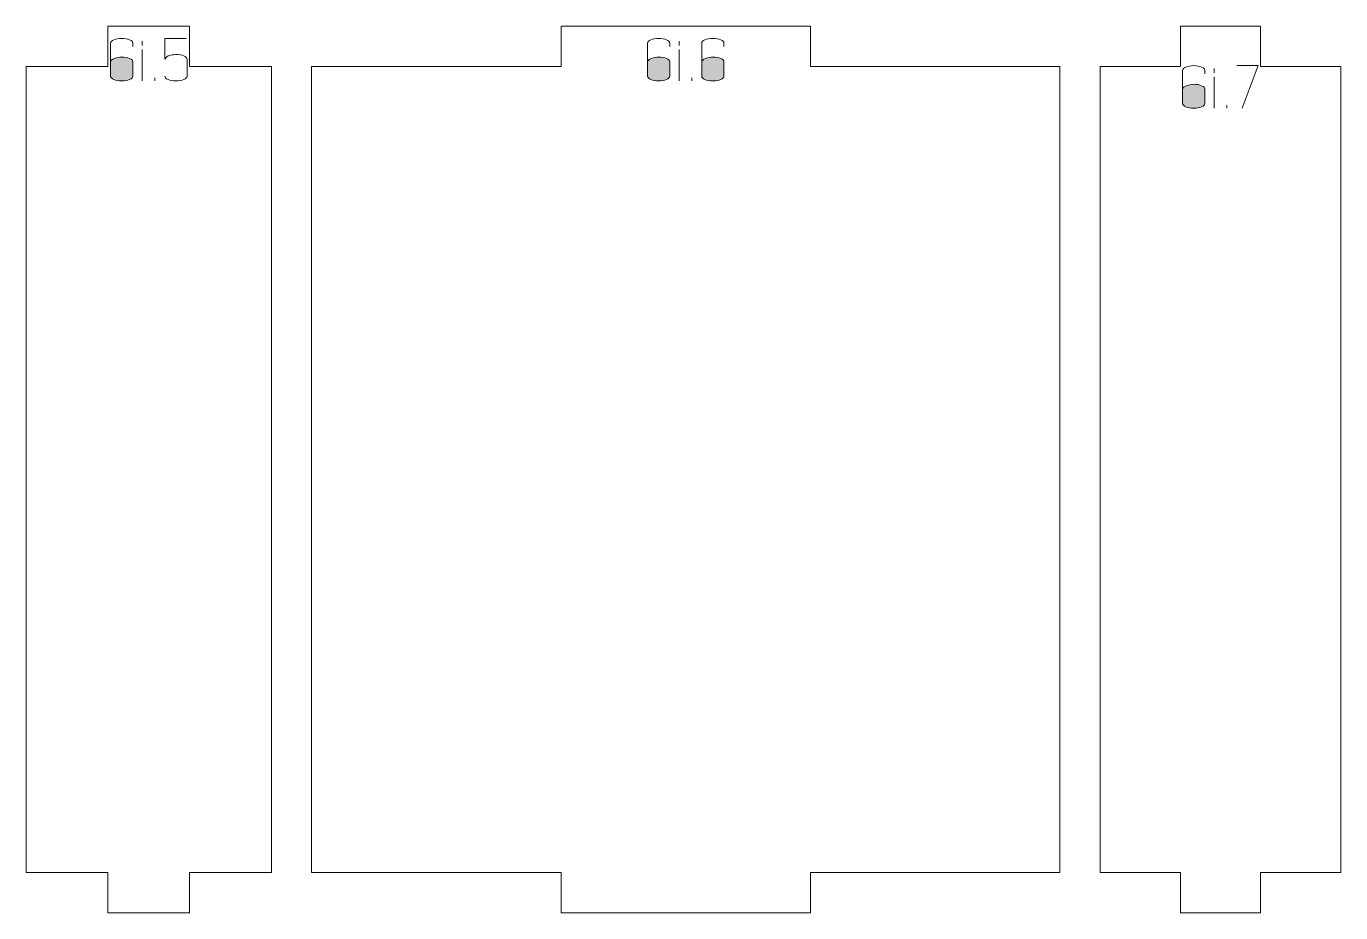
# Model space of a CAD drawing. Header units: centimetres. Extents: x -158 to 228, y -202 to 254.
# Drawn here: x 85.63 to 95.41, y 24.99 to 31.59 of the extents above; entities that cross this region are included whole.
import ezdxf

# ---------------------------------------------------------------- set-up
doc = ezdxf.new("R2010")
doc.units = ezdxf.units.CM
doc.header["$MEASUREMENT"] = 0
doc.layers.add('Capa 1', color=7, linetype='Continuous')

msp = doc.modelspace()

# ---------------------------------------------------------------- hatches: boundary and pattern name
at = {"layer": 'Capa 1', "true_color": 0x3e4095}
h = msp.add_hatch(color=175, dxfattribs=at)
edge = h.paths.add_edge_path()
edge.add_spline(control_points=[(86.33724, 31.18178), (86.3137, 31.18178), (86.29405, 31.18522), (86.27831, 31.1921), (86.26256, 31.19898), (86.25469, 31.20731), (86.25469, 31.21709), (86.25469, 31.21709), (86.25469, 31.32395), (86.25469, 31.32395), (86.25469, 31.32395), (86.25469, 31.46291), (86.25469, 31.46291), (86.25469, 31.47269), (86.26256, 31.48102), (86.27831, 31.4879), (86.29405, 31.49478), (86.3137, 31.49822), (86.33724, 31.49822), (86.36078, 31.49822), (86.38043, 31.49478), (86.39617, 31.4879), (86.41192, 31.48102), (86.41979, 31.47269), (86.41979, 31.46291), (86.41979, 31.46291), (86.41979, 31.43723), (86.41979, 31.43723), (86.41979, 31.43723), (86.41979, 31.46291), (86.41979, 31.46291), (86.41979, 31.47269), (86.41192, 31.48102), (86.39617, 31.4879), (86.38043, 31.49478), (86.36078, 31.49822), (86.33724, 31.49822), (86.3137, 31.49822), (86.29405, 31.49478), (86.27831, 31.4879), (86.26256, 31.48102), (86.25469, 31.47269), (86.25469, 31.46291), (86.25469, 31.46291), (86.25469, 31.32395), (86.25469, 31.32395), (86.25469, 31.33312), (86.26424, 31.3413), (86.28335, 31.34848), (86.30246, 31.35567), (86.32042, 31.35926), (86.33724, 31.35926), (86.36078, 31.35926), (86.38043, 31.35582), (86.39617, 31.34894), (86.41192, 31.34206), (86.41979, 31.33373), (86.41979, 31.32395), (86.41979, 31.32395), (86.41979, 31.21709), (86.41979, 31.21709), (86.41979, 31.20731), (86.41192, 31.19898), (86.39617, 31.1921), (86.38043, 31.18522), (86.36078, 31.18178), (86.33724, 31.18178)], knot_values=[0, 0, 0, 0, 0.0454545, 0.0454545, 0.0454545, 0.0909091, 0.0909091, 0.0909091, 0.1363636, 0.1363636, 0.1363636, 0.1818182, 0.1818182, 0.1818182, 0.2272727, 0.2272727, 0.2272727, 0.2727273, 0.2727273, 0.2727273, 0.3181818, 0.3181818, 0.3181818, 0.3636364, 0.3636364, 0.3636364, 0.4090909, 0.4090909, 0.4090909, 0.4545455, 0.4545455, 0.4545455, 0.5, 0.5, 0.5, 0.5454545, 0.5454545, 0.5454545, 0.5909091, 0.5909091, 0.5909091, 0.6363636, 0.6363636, 0.6363636, 0.6818182, 0.6818182, 0.6818182, 0.7272727, 0.7272727, 0.7272727, 0.7727273, 0.7727273, 0.7727273, 0.8181818, 0.8181818, 0.8181818, 0.8636364, 0.8636364, 0.8636364, 0.9090909, 0.9090909, 0.9090909, 0.9545455, 0.9545455, 0.9545455, 1, 1, 1, 1], degree=3, periodic=1)
h = msp.add_hatch(color=175, dxfattribs=at)
edge = h.paths.add_edge_path()
edge.add_spline(control_points=[(86.48995, 31.44456), (86.48995, 31.44456), (86.49041, 31.47712), (86.49041, 31.47712), (86.49041, 31.47712), (86.48995, 31.44456), (86.48995, 31.44456)], knot_values=[0, 0, 0, 0, 0.5, 0.5, 0.5, 1, 1, 1, 1], degree=3, periodic=1)
h = msp.add_hatch(color=175, dxfattribs=at)
edge = h.paths.add_edge_path()
edge.add_spline(control_points=[(86.48995, 31.18178), (86.48995, 31.18178), (86.48995, 31.41567), (86.48995, 31.41567), (86.48995, 31.41567), (86.48995, 31.18178), (86.48995, 31.18178)], knot_values=[0, 0, 0, 0, 0.5, 0.5, 0.5, 1, 1, 1, 1], degree=3, periodic=1)
h = msp.add_hatch(color=175, dxfattribs=at)
edge = h.paths.add_edge_path()
edge.add_spline(control_points=[(86.74082, 31.18178), (86.71728, 31.18178), (86.69763, 31.18522), (86.68189, 31.1921), (86.66614, 31.19898), (86.65827, 31.20731), (86.65827, 31.21709), (86.65827, 31.20731), (86.66614, 31.19898), (86.68189, 31.1921), (86.69763, 31.18522), (86.71728, 31.18178), (86.74082, 31.18178), (86.76436, 31.18178), (86.78401, 31.18522), (86.79975, 31.1921), (86.8155, 31.19898), (86.82337, 31.20731), (86.82337, 31.21709), (86.82337, 31.21709), (86.82337, 31.34275), (86.82337, 31.34275), (86.82337, 31.35254), (86.8155, 31.36087), (86.79975, 31.36775), (86.78401, 31.37463), (86.76436, 31.37807), (86.74082, 31.37807), (86.71942, 31.37623), (86.70291, 31.37378), (86.69129, 31.37073), (86.67967, 31.36767), (86.66867, 31.35834), (86.65827, 31.34275), (86.65827, 31.34275), (86.65827, 31.49822), (86.65827, 31.49822), (86.65827, 31.49822), (86.81787, 31.49822), (86.81787, 31.49822), (86.81787, 31.49822), (86.65827, 31.49822), (86.65827, 31.49822), (86.65827, 31.49822), (86.65827, 31.34275), (86.65827, 31.34275), (86.66867, 31.35834), (86.67967, 31.36767), (86.69129, 31.37073), (86.70291, 31.37378), (86.71942, 31.37623), (86.74082, 31.37807), (86.76436, 31.37807), (86.78401, 31.37463), (86.79975, 31.36775), (86.8155, 31.36087), (86.82337, 31.35254), (86.82337, 31.34275), (86.82337, 31.34275), (86.82337, 31.21709), (86.82337, 31.21709), (86.82337, 31.20731), (86.8155, 31.19898), (86.79975, 31.1921), (86.78401, 31.18522), (86.76436, 31.18178), (86.74082, 31.18178)], knot_values=[0, 0, 0, 0, 0.0454545, 0.0454545, 0.0454545, 0.0909091, 0.0909091, 0.0909091, 0.1363636, 0.1363636, 0.1363636, 0.1818182, 0.1818182, 0.1818182, 0.2272727, 0.2272727, 0.2272727, 0.2727273, 0.2727273, 0.2727273, 0.3181818, 0.3181818, 0.3181818, 0.3636364, 0.3636364, 0.3636364, 0.4090909, 0.4090909, 0.4090909, 0.4545455, 0.4545455, 0.4545455, 0.5, 0.5, 0.5, 0.5454545, 0.5454545, 0.5454545, 0.5909091, 0.5909091, 0.5909091, 0.6363636, 0.6363636, 0.6363636, 0.6818182, 0.6818182, 0.6818182, 0.7272727, 0.7272727, 0.7272727, 0.7727273, 0.7727273, 0.7727273, 0.8181818, 0.8181818, 0.8181818, 0.8636364, 0.8636364, 0.8636364, 0.9090909, 0.9090909, 0.9090909, 0.9545455, 0.9545455, 0.9545455, 1, 1, 1, 1], degree=3, periodic=1)
h = msp.add_hatch(color=175, dxfattribs=at)
edge = h.paths.add_edge_path()
edge.add_spline(control_points=[(90.33412, 31.18178), (90.31058, 31.18178), (90.29093, 31.18522), (90.27519, 31.1921), (90.25944, 31.19898), (90.25157, 31.20731), (90.25157, 31.21709), (90.25157, 31.21709), (90.25157, 31.32395), (90.25157, 31.32395), (90.25157, 31.32395), (90.25157, 31.46291), (90.25157, 31.46291), (90.25157, 31.47269), (90.25944, 31.48102), (90.27519, 31.4879), (90.29093, 31.49478), (90.31058, 31.49822), (90.33412, 31.49822), (90.35766, 31.49822), (90.37731, 31.49478), (90.39305, 31.4879), (90.4088, 31.48102), (90.41667, 31.47269), (90.41667, 31.46291), (90.41667, 31.46291), (90.41667, 31.43723), (90.41667, 31.43723), (90.41667, 31.43723), (90.41667, 31.46291), (90.41667, 31.46291), (90.41667, 31.47269), (90.4088, 31.48102), (90.39305, 31.4879), (90.37731, 31.49478), (90.35766, 31.49822), (90.33412, 31.49822), (90.31058, 31.49822), (90.29093, 31.49478), (90.27519, 31.4879), (90.25944, 31.48102), (90.25157, 31.47269), (90.25157, 31.46291), (90.25157, 31.46291), (90.25157, 31.32395), (90.25157, 31.32395), (90.25157, 31.33312), (90.26112, 31.3413), (90.28023, 31.34848), (90.29934, 31.35567), (90.3173, 31.35926), (90.33412, 31.35926), (90.35766, 31.35926), (90.37731, 31.35582), (90.39305, 31.34894), (90.4088, 31.34206), (90.41667, 31.33373), (90.41667, 31.32395), (90.41667, 31.32395), (90.41667, 31.21709), (90.41667, 31.21709), (90.41667, 31.20731), (90.4088, 31.19898), (90.39305, 31.1921), (90.37731, 31.18522), (90.35766, 31.18178), (90.33412, 31.18178)], knot_values=[0, 0, 0, 0, 0.0454545, 0.0454545, 0.0454545, 0.0909091, 0.0909091, 0.0909091, 0.1363636, 0.1363636, 0.1363636, 0.1818182, 0.1818182, 0.1818182, 0.2272727, 0.2272727, 0.2272727, 0.2727273, 0.2727273, 0.2727273, 0.3181818, 0.3181818, 0.3181818, 0.3636364, 0.3636364, 0.3636364, 0.4090909, 0.4090909, 0.4090909, 0.4545455, 0.4545455, 0.4545455, 0.5, 0.5, 0.5, 0.5454545, 0.5454545, 0.5454545, 0.5909091, 0.5909091, 0.5909091, 0.6363636, 0.6363636, 0.6363636, 0.6818182, 0.6818182, 0.6818182, 0.7272727, 0.7272727, 0.7272727, 0.7727273, 0.7727273, 0.7727273, 0.8181818, 0.8181818, 0.8181818, 0.8636364, 0.8636364, 0.8636364, 0.9090909, 0.9090909, 0.9090909, 0.9545455, 0.9545455, 0.9545455, 1, 1, 1, 1], degree=3, periodic=1)
h = msp.add_hatch(color=175, dxfattribs=at)
edge = h.paths.add_edge_path()
edge.add_spline(control_points=[(90.48683, 31.44456), (90.48683, 31.44456), (90.48729, 31.47712), (90.48729, 31.47712), (90.48729, 31.47712), (90.48683, 31.44456), (90.48683, 31.44456)], knot_values=[0, 0, 0, 0, 0.5, 0.5, 0.5, 1, 1, 1, 1], degree=3, periodic=1)
h = msp.add_hatch(color=175, dxfattribs=at)
edge = h.paths.add_edge_path()
edge.add_spline(control_points=[(90.48683, 31.18178), (90.48683, 31.18178), (90.48683, 31.41567), (90.48683, 31.41567), (90.48683, 31.41567), (90.48683, 31.18178), (90.48683, 31.18178)], knot_values=[0, 0, 0, 0, 0.5, 0.5, 0.5, 1, 1, 1, 1], degree=3, periodic=1)
h = msp.add_hatch(color=175, dxfattribs=at)
edge = h.paths.add_edge_path()
edge.add_spline(control_points=[(90.7377, 31.18178), (90.71416, 31.18178), (90.69451, 31.18522), (90.67877, 31.1921), (90.66302, 31.19898), (90.65515, 31.20731), (90.65515, 31.21709), (90.65515, 31.21709), (90.65515, 31.32395), (90.65515, 31.32395), (90.65515, 31.32395), (90.65515, 31.46291), (90.65515, 31.46291), (90.65515, 31.47269), (90.66302, 31.48102), (90.67877, 31.4879), (90.69451, 31.49478), (90.71416, 31.49822), (90.7377, 31.49822), (90.76124, 31.49822), (90.78089, 31.49478), (90.79663, 31.4879), (90.81238, 31.48102), (90.82025, 31.47269), (90.82025, 31.46291), (90.82025, 31.46291), (90.82025, 31.43723), (90.82025, 31.43723), (90.82025, 31.43723), (90.82025, 31.46291), (90.82025, 31.46291), (90.82025, 31.47269), (90.81238, 31.48102), (90.79663, 31.4879), (90.78089, 31.49478), (90.76124, 31.49822), (90.7377, 31.49822), (90.71416, 31.49822), (90.69451, 31.49478), (90.67877, 31.4879), (90.66302, 31.48102), (90.65515, 31.47269), (90.65515, 31.46291), (90.65515, 31.46291), (90.65515, 31.32395), (90.65515, 31.32395), (90.65515, 31.33312), (90.6647, 31.3413), (90.68381, 31.34848), (90.70292, 31.35567), (90.72088, 31.35926), (90.7377, 31.35926), (90.76124, 31.35926), (90.78089, 31.35582), (90.79663, 31.34894), (90.81238, 31.34206), (90.82025, 31.33373), (90.82025, 31.32395), (90.82025, 31.32395), (90.82025, 31.21709), (90.82025, 31.21709), (90.82025, 31.20731), (90.81238, 31.19898), (90.79663, 31.1921), (90.78089, 31.18522), (90.76124, 31.18178), (90.7377, 31.18178)], knot_values=[0, 0, 0, 0, 0.0454545, 0.0454545, 0.0454545, 0.0909091, 0.0909091, 0.0909091, 0.1363636, 0.1363636, 0.1363636, 0.1818182, 0.1818182, 0.1818182, 0.2272727, 0.2272727, 0.2272727, 0.2727273, 0.2727273, 0.2727273, 0.3181818, 0.3181818, 0.3181818, 0.3636364, 0.3636364, 0.3636364, 0.4090909, 0.4090909, 0.4090909, 0.4545455, 0.4545455, 0.4545455, 0.5, 0.5, 0.5, 0.5454545, 0.5454545, 0.5454545, 0.5909091, 0.5909091, 0.5909091, 0.6363636, 0.6363636, 0.6363636, 0.6818182, 0.6818182, 0.6818182, 0.7272727, 0.7272727, 0.7272727, 0.7727273, 0.7727273, 0.7727273, 0.8181818, 0.8181818, 0.8181818, 0.8636364, 0.8636364, 0.8636364, 0.9090909, 0.9090909, 0.9090909, 0.9545455, 0.9545455, 0.9545455, 1, 1, 1, 1], degree=3, periodic=1)
h = msp.add_hatch(color=175, dxfattribs=at)
edge = h.paths.add_edge_path()
edge.add_spline(control_points=[(86.25469, 31.21709), (86.25469, 31.20731), (86.26256, 31.19898), (86.27831, 31.1921), (86.29405, 31.18522), (86.3137, 31.18178), (86.33724, 31.18178), (86.36078, 31.18178), (86.38043, 31.18522), (86.39617, 31.1921), (86.41192, 31.19898), (86.41979, 31.20731), (86.41979, 31.21709), (86.41979, 31.21709), (86.41979, 31.32395), (86.41979, 31.32395), (86.41979, 31.33373), (86.41192, 31.34206), (86.39617, 31.34894), (86.38043, 31.35582), (86.36078, 31.35926), (86.33724, 31.35926), (86.32042, 31.35926), (86.30246, 31.35567), (86.28335, 31.34848), (86.26424, 31.3413), (86.25469, 31.33312), (86.25469, 31.32395), (86.25469, 31.32395), (86.25469, 31.21709), (86.25469, 31.21709)], knot_values=[0, 0, 0, 0, 0.1, 0.1, 0.1, 0.2, 0.2, 0.2, 0.3, 0.3, 0.3, 0.4, 0.4, 0.4, 0.5, 0.5, 0.5, 0.6, 0.6, 0.6, 0.7, 0.7, 0.7, 0.8, 0.8, 0.8, 0.9, 0.9, 0.9, 1, 1, 1, 1], degree=3, periodic=1)
h = msp.add_hatch(color=175, dxfattribs=at)
edge = h.paths.add_edge_path()
edge.add_spline(control_points=[(90.25157, 31.21709), (90.25157, 31.20731), (90.25944, 31.19898), (90.27519, 31.1921), (90.29093, 31.18522), (90.31058, 31.18178), (90.33412, 31.18178), (90.35766, 31.18178), (90.37731, 31.18522), (90.39305, 31.1921), (90.4088, 31.19898), (90.41667, 31.20731), (90.41667, 31.21709), (90.41667, 31.21709), (90.41667, 31.32395), (90.41667, 31.32395), (90.41667, 31.33373), (90.4088, 31.34206), (90.39305, 31.34894), (90.37731, 31.35582), (90.35766, 31.35926), (90.33412, 31.35926), (90.3173, 31.35926), (90.29934, 31.35567), (90.28023, 31.34848), (90.26112, 31.3413), (90.25157, 31.33312), (90.25157, 31.32395), (90.25157, 31.32395), (90.25157, 31.21709), (90.25157, 31.21709)], knot_values=[0, 0, 0, 0, 0.1, 0.1, 0.1, 0.2, 0.2, 0.2, 0.3, 0.3, 0.3, 0.4, 0.4, 0.4, 0.5, 0.5, 0.5, 0.6, 0.6, 0.6, 0.7, 0.7, 0.7, 0.8, 0.8, 0.8, 0.9, 0.9, 0.9, 1, 1, 1, 1], degree=3, periodic=1)
h = msp.add_hatch(color=175, dxfattribs=at)
edge = h.paths.add_edge_path()
edge.add_spline(control_points=[(90.65515, 31.21709), (90.65515, 31.20731), (90.66302, 31.19898), (90.67877, 31.1921), (90.69451, 31.18522), (90.71416, 31.18178), (90.7377, 31.18178), (90.76124, 31.18178), (90.78089, 31.18522), (90.79663, 31.1921), (90.81238, 31.19898), (90.82025, 31.20731), (90.82025, 31.21709), (90.82025, 31.21709), (90.82025, 31.32395), (90.82025, 31.32395), (90.82025, 31.33373), (90.81238, 31.34206), (90.79663, 31.34894), (90.78089, 31.35582), (90.76124, 31.35926), (90.7377, 31.35926), (90.72088, 31.35926), (90.70292, 31.35567), (90.68381, 31.34848), (90.6647, 31.3413), (90.65515, 31.33312), (90.65515, 31.32395), (90.65515, 31.32395), (90.65515, 31.21709), (90.65515, 31.21709)], knot_values=[0, 0, 0, 0, 0.1, 0.1, 0.1, 0.2, 0.2, 0.2, 0.3, 0.3, 0.3, 0.4, 0.4, 0.4, 0.5, 0.5, 0.5, 0.6, 0.6, 0.6, 0.7, 0.7, 0.7, 0.8, 0.8, 0.8, 0.9, 0.9, 0.9, 1, 1, 1, 1], degree=3, periodic=1)
h = msp.add_hatch(color=175, dxfattribs=at)
edge = h.paths.add_edge_path()
edge.add_spline(control_points=[(94.31682, 30.97858), (94.29328, 30.97858), (94.27363, 30.98202), (94.25789, 30.9889), (94.24214, 30.99578), (94.23427, 31.00411), (94.23427, 31.01389), (94.23427, 31.01389), (94.23427, 31.12075), (94.23427, 31.12075), (94.23427, 31.12075), (94.23427, 31.25971), (94.23427, 31.25971), (94.23427, 31.26949), (94.24214, 31.27782), (94.25789, 31.2847), (94.27363, 31.29158), (94.29328, 31.29502), (94.31682, 31.29502), (94.34036, 31.29502), (94.36001, 31.29158), (94.37575, 31.2847), (94.3915, 31.27782), (94.39937, 31.26949), (94.39937, 31.25971), (94.39937, 31.25971), (94.39937, 31.23403), (94.39937, 31.23403), (94.39937, 31.23403), (94.39937, 31.25971), (94.39937, 31.25971), (94.39937, 31.26949), (94.3915, 31.27782), (94.37575, 31.2847), (94.36001, 31.29158), (94.34036, 31.29502), (94.31682, 31.29502), (94.29328, 31.29502), (94.27363, 31.29158), (94.25789, 31.2847), (94.24214, 31.27782), (94.23427, 31.26949), (94.23427, 31.25971), (94.23427, 31.25971), (94.23427, 31.12075), (94.23427, 31.12075), (94.23427, 31.12992), (94.24382, 31.1381), (94.26293, 31.14528), (94.28204, 31.15247), (94.3, 31.15606), (94.31682, 31.15606), (94.34036, 31.15606), (94.36001, 31.15262), (94.37575, 31.14574), (94.3915, 31.13886), (94.39937, 31.13053), (94.39937, 31.12075), (94.39937, 31.12075), (94.39937, 31.01389), (94.39937, 31.01389), (94.39937, 31.00411), (94.3915, 30.99578), (94.37575, 30.9889), (94.36001, 30.98202), (94.34036, 30.97858), (94.31682, 30.97858)], knot_values=[0, 0, 0, 0, 0.0454545, 0.0454545, 0.0454545, 0.0909091, 0.0909091, 0.0909091, 0.1363636, 0.1363636, 0.1363636, 0.1818182, 0.1818182, 0.1818182, 0.2272727, 0.2272727, 0.2272727, 0.2727273, 0.2727273, 0.2727273, 0.3181818, 0.3181818, 0.3181818, 0.3636364, 0.3636364, 0.3636364, 0.4090909, 0.4090909, 0.4090909, 0.4545455, 0.4545455, 0.4545455, 0.5, 0.5, 0.5, 0.5454545, 0.5454545, 0.5454545, 0.5909091, 0.5909091, 0.5909091, 0.6363636, 0.6363636, 0.6363636, 0.6818182, 0.6818182, 0.6818182, 0.7272727, 0.7272727, 0.7272727, 0.7727273, 0.7727273, 0.7727273, 0.8181818, 0.8181818, 0.8181818, 0.8636364, 0.8636364, 0.8636364, 0.9090909, 0.9090909, 0.9090909, 0.9545455, 0.9545455, 0.9545455, 1, 1, 1, 1], degree=3, periodic=1)
h = msp.add_hatch(color=175, dxfattribs=at)
edge = h.paths.add_edge_path()
edge.add_spline(control_points=[(94.46953, 31.24136), (94.46953, 31.24136), (94.46999, 31.27392), (94.46999, 31.27392), (94.46999, 31.27392), (94.46953, 31.24136), (94.46953, 31.24136)], knot_values=[0, 0, 0, 0, 0.5, 0.5, 0.5, 1, 1, 1, 1], degree=3, periodic=1)
h = msp.add_hatch(color=175, dxfattribs=at)
edge = h.paths.add_edge_path()
edge.add_spline(control_points=[(94.46953, 30.97858), (94.46953, 30.97858), (94.46953, 31.21247), (94.46953, 31.21247), (94.46953, 31.21247), (94.46953, 30.97858), (94.46953, 30.97858)], knot_values=[0, 0, 0, 0, 0.5, 0.5, 0.5, 1, 1, 1, 1], degree=3, periodic=1)
h = msp.add_hatch(color=175, dxfattribs=at)
edge = h.paths.add_edge_path()
edge.add_spline(control_points=[(94.67637, 30.97858), (94.67637, 30.97858), (94.79745, 31.29502), (94.79745, 31.29502), (94.79745, 31.29502), (94.63785, 31.29502), (94.63785, 31.29502), (94.63785, 31.29502), (94.79745, 31.29502), (94.79745, 31.29502), (94.79745, 31.29502), (94.67637, 30.97858), (94.67637, 30.97858)], knot_values=[0, 0, 0, 0, 0.25, 0.25, 0.25, 0.5, 0.5, 0.5, 0.75, 0.75, 0.75, 1, 1, 1, 1], degree=3, periodic=1)
h = msp.add_hatch(color=175, dxfattribs=at)
edge = h.paths.add_edge_path()
edge.add_spline(control_points=[(86.58489, 31.18178), (86.58489, 31.18178), (86.58489, 31.20425), (86.58489, 31.20425), (86.58489, 31.20425), (86.58489, 31.18178), (86.58489, 31.18178)], knot_values=[0, 0, 0, 0, 0.5, 0.5, 0.5, 1, 1, 1, 1], degree=3, periodic=1)
h = msp.add_hatch(color=175, dxfattribs=at)
edge = h.paths.add_edge_path()
edge.add_spline(control_points=[(90.58177, 31.18178), (90.58177, 31.18178), (90.58177, 31.20425), (90.58177, 31.20425), (90.58177, 31.20425), (90.58177, 31.18178), (90.58177, 31.18178)], knot_values=[0, 0, 0, 0, 0.5, 0.5, 0.5, 1, 1, 1, 1], degree=3, periodic=1)
h = msp.add_hatch(color=175, dxfattribs=at)
edge = h.paths.add_edge_path()
edge.add_spline(control_points=[(94.23427, 31.01389), (94.23427, 31.00411), (94.24214, 30.99578), (94.25789, 30.9889), (94.27363, 30.98202), (94.29328, 30.97858), (94.31682, 30.97858), (94.34036, 30.97858), (94.36001, 30.98202), (94.37575, 30.9889), (94.3915, 30.99578), (94.39937, 31.00411), (94.39937, 31.01389), (94.39937, 31.01389), (94.39937, 31.12075), (94.39937, 31.12075), (94.39937, 31.13053), (94.3915, 31.13886), (94.37575, 31.14574), (94.36001, 31.15262), (94.34036, 31.15606), (94.31682, 31.15606), (94.3, 31.15606), (94.28204, 31.15247), (94.26293, 31.14528), (94.24382, 31.1381), (94.23427, 31.12992), (94.23427, 31.12075), (94.23427, 31.12075), (94.23427, 31.01389), (94.23427, 31.01389)], knot_values=[0, 0, 0, 0, 0.1, 0.1, 0.1, 0.2, 0.2, 0.2, 0.3, 0.3, 0.3, 0.4, 0.4, 0.4, 0.5, 0.5, 0.5, 0.6, 0.6, 0.6, 0.7, 0.7, 0.7, 0.8, 0.8, 0.8, 0.9, 0.9, 0.9, 1, 1, 1, 1], degree=3, periodic=1)
h = msp.add_hatch(color=175, dxfattribs=at)
edge = h.paths.add_edge_path()
edge.add_spline(control_points=[(94.56447, 30.97858), (94.56447, 30.97858), (94.56447, 31.00105), (94.56447, 31.00105), (94.56447, 31.00105), (94.56447, 30.97858), (94.56447, 30.97858)], knot_values=[0, 0, 0, 0, 0.5, 0.5, 0.5, 1, 1, 1, 1], degree=3, periodic=1)

# ---------------------------------------------------------------- linework, layer by layer
at = {"layer": 'Capa 1', "color": 240, "lineweight": 20}
for points in [[(85.62696, 31.28818), (85.62696, 31.28818), (85.62696, 25.28818), (85.62696, 25.28818), (85.62696, 25.28818), (86.235, 25.28818), (86.235, 25.28818), (86.235, 25.28818), (86.235, 24.98818), (86.235, 24.98818), (86.235, 24.98818), (86.84305, 24.98818), (86.84305, 24.98818), (86.84305, 24.98818), (86.84305, 25.28818), (86.84305, 25.28818), (86.84305, 25.28818), (87.4511, 25.28818), (87.4511, 25.28818), (87.4511, 25.28818), (87.4511, 31.28818), (87.4511, 31.28818), (87.4511, 31.28818), (86.84305, 31.28818), (86.84305, 31.28818), (86.84305, 31.28818), (86.84305, 31.58818), (86.84305, 31.58818), (86.84305, 31.58818), (86.235, 31.58818), (86.235, 31.58818), (86.235, 31.58818), (86.235, 31.28818), (86.235, 31.28818), (86.235, 31.28818), (85.62696, 31.28818), (85.62696, 31.28818)], [(87.7511, 31.28818), (87.7511, 31.28818), (87.7511, 25.28818), (87.7511, 25.28818), (87.7511, 25.28818), (89.60764, 25.28818), (89.60764, 25.28818), (89.60764, 25.28818), (89.60764, 24.98818), (89.60764, 24.98818), (89.60764, 24.98818), (91.46418, 24.98818), (91.46418, 24.98818), (91.46418, 24.98818), (91.46418, 25.28818), (91.46418, 25.28818), (91.46418, 25.28818), (93.32073, 25.28818), (93.32073, 25.28818), (93.32073, 25.28818), (93.32073, 31.28818), (93.32073, 31.28818), (93.32073, 31.28818), (91.46418, 31.28818), (91.46418, 31.28818), (91.46418, 31.28818), (91.46418, 31.58818), (91.46418, 31.58818), (91.46418, 31.58818), (89.60764, 31.58818), (89.60764, 31.58818), (89.60764, 31.58818), (89.60764, 31.28818), (89.60764, 31.28818), (89.60764, 31.28818), (87.7511, 31.28818), (87.7511, 31.28818)], [(93.62073, 31.28818), (93.62073, 31.28818), (93.62073, 25.28818), (93.62073, 25.28818), (93.62073, 25.28818), (94.21748, 25.28818), (94.21748, 25.28818), (94.21748, 25.28818), (94.21748, 24.98818), (94.21748, 24.98818), (94.21748, 24.98818), (94.81424, 24.98818), (94.81424, 24.98818), (94.81424, 24.98818), (94.81424, 25.28818), (94.81424, 25.28818), (94.81424, 25.28818), (95.41099, 25.28818), (95.41099, 25.28818), (95.41099, 25.28818), (95.41099, 31.28818), (95.41099, 31.28818), (95.41099, 31.28818), (94.81424, 31.28818), (94.81424, 31.28818), (94.81424, 31.28818), (94.81424, 31.58818), (94.81424, 31.58818), (94.81424, 31.58818), (94.21748, 31.58818), (94.21748, 31.58818), (94.21748, 31.58818), (94.21748, 31.28818), (94.21748, 31.28818), (94.21748, 31.28818), (93.62073, 31.28818), (93.62073, 31.28818)]]:
    msp.add_open_spline(points, degree=3, knots=[0, 0, 0, 0, 0.0833333, 0.0833333, 0.0833333, 0.1666667, 0.1666667, 0.1666667, 0.25, 0.25, 0.25, 0.3333333, 0.3333333, 0.3333333, 0.4166667, 0.4166667, 0.4166667, 0.5, 0.5, 0.5, 0.5833333, 0.5833333, 0.5833333, 0.6666667, 0.6666667, 0.6666667, 0.75, 0.75, 0.75, 0.8333333, 0.8333333, 0.8333333, 0.9166667, 0.9166667, 0.9166667, 1, 1, 1, 1], dxfattribs=at)
at = {"layer": 'Capa 1', "color": 114, "lineweight": 9}
for points, knots in [([(86.33724, 31.18178), (86.3137, 31.18178), (86.29405, 31.18522), (86.27831, 31.1921), (86.26256, 31.19898), (86.25469, 31.20731), (86.25469, 31.21709), (86.25469, 31.21709), (86.25469, 31.32395), (86.25469, 31.32395), (86.25469, 31.32395), (86.25469, 31.46291), (86.25469, 31.46291), (86.25469, 31.47269), (86.26256, 31.48102), (86.27831, 31.4879), (86.29405, 31.49478), (86.3137, 31.49822), (86.33724, 31.49822), (86.36078, 31.49822), (86.38043, 31.49478), (86.39617, 31.4879), (86.41192, 31.48102), (86.41979, 31.47269), (86.41979, 31.46291), (86.41979, 31.46291), (86.41979, 31.43723), (86.41979, 31.43723), (86.41979, 31.43723), (86.41979, 31.46291), (86.41979, 31.46291), (86.41979, 31.47269), (86.41192, 31.48102), (86.39617, 31.4879), (86.38043, 31.49478), (86.36078, 31.49822), (86.33724, 31.49822), (86.3137, 31.49822), (86.29405, 31.49478), (86.27831, 31.4879), (86.26256, 31.48102), (86.25469, 31.47269), (86.25469, 31.46291), (86.25469, 31.46291), (86.25469, 31.32395), (86.25469, 31.32395), (86.25469, 31.33312), (86.26424, 31.3413), (86.28335, 31.34848), (86.30246, 31.35567), (86.32042, 31.35926), (86.33724, 31.35926), (86.36078, 31.35926), (86.38043, 31.35582), (86.39617, 31.34894), (86.41192, 31.34206), (86.41979, 31.33373), (86.41979, 31.32395), (86.41979, 31.32395), (86.41979, 31.21709), (86.41979, 31.21709), (86.41979, 31.20731), (86.41192, 31.19898), (86.39617, 31.1921), (86.38043, 31.18522), (86.36078, 31.18178), (86.33724, 31.18178)], [0, 0, 0, 0, 0.0454545, 0.0454545, 0.0454545, 0.0909091, 0.0909091, 0.0909091, 0.1363636, 0.1363636, 0.1363636, 0.1818182, 0.1818182, 0.1818182, 0.2272727, 0.2272727, 0.2272727, 0.2727273, 0.2727273, 0.2727273, 0.3181818, 0.3181818, 0.3181818, 0.3636364, 0.3636364, 0.3636364, 0.4090909, 0.4090909, 0.4090909, 0.4545455, 0.4545455, 0.4545455, 0.5, 0.5, 0.5, 0.5454545, 0.5454545, 0.5454545, 0.5909091, 0.5909091, 0.5909091, 0.6363636, 0.6363636, 0.6363636, 0.6818182, 0.6818182, 0.6818182, 0.7272727, 0.7272727, 0.7272727, 0.7727273, 0.7727273, 0.7727273, 0.8181818, 0.8181818, 0.8181818, 0.8636364, 0.8636364, 0.8636364, 0.9090909, 0.9090909, 0.9090909, 0.9545455, 0.9545455, 0.9545455, 1, 1, 1, 1]), ([(86.48995, 31.44456), (86.48995, 31.44456), (86.49041, 31.47712), (86.49041, 31.47712), (86.49041, 31.47712), (86.48995, 31.44456), (86.48995, 31.44456)], [0, 0, 0, 0, 0.5, 0.5, 0.5, 1, 1, 1, 1]), ([(86.48995, 31.18178), (86.48995, 31.18178), (86.48995, 31.41567), (86.48995, 31.41567), (86.48995, 31.41567), (86.48995, 31.18178), (86.48995, 31.18178)], [0, 0, 0, 0, 0.5, 0.5, 0.5, 1, 1, 1, 1]), ([(86.74082, 31.18178), (86.71728, 31.18178), (86.69763, 31.18522), (86.68189, 31.1921), (86.66614, 31.19898), (86.65827, 31.20731), (86.65827, 31.21709), (86.65827, 31.20731), (86.66614, 31.19898), (86.68189, 31.1921), (86.69763, 31.18522), (86.71728, 31.18178), (86.74082, 31.18178), (86.76436, 31.18178), (86.78401, 31.18522), (86.79975, 31.1921), (86.8155, 31.19898), (86.82337, 31.20731), (86.82337, 31.21709), (86.82337, 31.21709), (86.82337, 31.34275), (86.82337, 31.34275), (86.82337, 31.35254), (86.8155, 31.36087), (86.79975, 31.36775), (86.78401, 31.37463), (86.76436, 31.37807), (86.74082, 31.37807), (86.71942, 31.37623), (86.70291, 31.37378), (86.69129, 31.37073), (86.67967, 31.36767), (86.66867, 31.35834), (86.65827, 31.34275), (86.65827, 31.34275), (86.65827, 31.49822), (86.65827, 31.49822), (86.65827, 31.49822), (86.81787, 31.49822), (86.81787, 31.49822), (86.81787, 31.49822), (86.65827, 31.49822), (86.65827, 31.49822), (86.65827, 31.49822), (86.65827, 31.34275), (86.65827, 31.34275), (86.66867, 31.35834), (86.67967, 31.36767), (86.69129, 31.37073), (86.70291, 31.37378), (86.71942, 31.37623), (86.74082, 31.37807), (86.76436, 31.37807), (86.78401, 31.37463), (86.79975, 31.36775), (86.8155, 31.36087), (86.82337, 31.35254), (86.82337, 31.34275), (86.82337, 31.34275), (86.82337, 31.21709), (86.82337, 31.21709), (86.82337, 31.20731), (86.8155, 31.19898), (86.79975, 31.1921), (86.78401, 31.18522), (86.76436, 31.18178), (86.74082, 31.18178)], [0, 0, 0, 0, 0.0454545, 0.0454545, 0.0454545, 0.0909091, 0.0909091, 0.0909091, 0.1363636, 0.1363636, 0.1363636, 0.1818182, 0.1818182, 0.1818182, 0.2272727, 0.2272727, 0.2272727, 0.2727273, 0.2727273, 0.2727273, 0.3181818, 0.3181818, 0.3181818, 0.3636364, 0.3636364, 0.3636364, 0.4090909, 0.4090909, 0.4090909, 0.4545455, 0.4545455, 0.4545455, 0.5, 0.5, 0.5, 0.5454545, 0.5454545, 0.5454545, 0.5909091, 0.5909091, 0.5909091, 0.6363636, 0.6363636, 0.6363636, 0.6818182, 0.6818182, 0.6818182, 0.7272727, 0.7272727, 0.7272727, 0.7727273, 0.7727273, 0.7727273, 0.8181818, 0.8181818, 0.8181818, 0.8636364, 0.8636364, 0.8636364, 0.9090909, 0.9090909, 0.9090909, 0.9545455, 0.9545455, 0.9545455, 1, 1, 1, 1]), ([(90.33412, 31.18178), (90.31058, 31.18178), (90.29093, 31.18522), (90.27519, 31.1921), (90.25944, 31.19898), (90.25157, 31.20731), (90.25157, 31.21709), (90.25157, 31.21709), (90.25157, 31.32395), (90.25157, 31.32395), (90.25157, 31.32395), (90.25157, 31.46291), (90.25157, 31.46291), (90.25157, 31.47269), (90.25944, 31.48102), (90.27519, 31.4879), (90.29093, 31.49478), (90.31058, 31.49822), (90.33412, 31.49822), (90.35766, 31.49822), (90.37731, 31.49478), (90.39305, 31.4879), (90.4088, 31.48102), (90.41667, 31.47269), (90.41667, 31.46291), (90.41667, 31.46291), (90.41667, 31.43723), (90.41667, 31.43723), (90.41667, 31.43723), (90.41667, 31.46291), (90.41667, 31.46291), (90.41667, 31.47269), (90.4088, 31.48102), (90.39305, 31.4879), (90.37731, 31.49478), (90.35766, 31.49822), (90.33412, 31.49822), (90.31058, 31.49822), (90.29093, 31.49478), (90.27519, 31.4879), (90.25944, 31.48102), (90.25157, 31.47269), (90.25157, 31.46291), (90.25157, 31.46291), (90.25157, 31.32395), (90.25157, 31.32395), (90.25157, 31.33312), (90.26112, 31.3413), (90.28023, 31.34848), (90.29934, 31.35567), (90.3173, 31.35926), (90.33412, 31.35926), (90.35766, 31.35926), (90.37731, 31.35582), (90.39305, 31.34894), (90.4088, 31.34206), (90.41667, 31.33373), (90.41667, 31.32395), (90.41667, 31.32395), (90.41667, 31.21709), (90.41667, 31.21709), (90.41667, 31.20731), (90.4088, 31.19898), (90.39305, 31.1921), (90.37731, 31.18522), (90.35766, 31.18178), (90.33412, 31.18178)], [0, 0, 0, 0, 0.0454545, 0.0454545, 0.0454545, 0.0909091, 0.0909091, 0.0909091, 0.1363636, 0.1363636, 0.1363636, 0.1818182, 0.1818182, 0.1818182, 0.2272727, 0.2272727, 0.2272727, 0.2727273, 0.2727273, 0.2727273, 0.3181818, 0.3181818, 0.3181818, 0.3636364, 0.3636364, 0.3636364, 0.4090909, 0.4090909, 0.4090909, 0.4545455, 0.4545455, 0.4545455, 0.5, 0.5, 0.5, 0.5454545, 0.5454545, 0.5454545, 0.5909091, 0.5909091, 0.5909091, 0.6363636, 0.6363636, 0.6363636, 0.6818182, 0.6818182, 0.6818182, 0.7272727, 0.7272727, 0.7272727, 0.7727273, 0.7727273, 0.7727273, 0.8181818, 0.8181818, 0.8181818, 0.8636364, 0.8636364, 0.8636364, 0.9090909, 0.9090909, 0.9090909, 0.9545455, 0.9545455, 0.9545455, 1, 1, 1, 1]), ([(90.48683, 31.44456), (90.48683, 31.44456), (90.48729, 31.47712), (90.48729, 31.47712), (90.48729, 31.47712), (90.48683, 31.44456), (90.48683, 31.44456)], [0, 0, 0, 0, 0.5, 0.5, 0.5, 1, 1, 1, 1]), ([(90.48683, 31.18178), (90.48683, 31.18178), (90.48683, 31.41567), (90.48683, 31.41567), (90.48683, 31.41567), (90.48683, 31.18178), (90.48683, 31.18178)], [0, 0, 0, 0, 0.5, 0.5, 0.5, 1, 1, 1, 1]), ([(90.7377, 31.18178), (90.71416, 31.18178), (90.69451, 31.18522), (90.67877, 31.1921), (90.66302, 31.19898), (90.65515, 31.20731), (90.65515, 31.21709), (90.65515, 31.21709), (90.65515, 31.32395), (90.65515, 31.32395), (90.65515, 31.32395), (90.65515, 31.46291), (90.65515, 31.46291), (90.65515, 31.47269), (90.66302, 31.48102), (90.67877, 31.4879), (90.69451, 31.49478), (90.71416, 31.49822), (90.7377, 31.49822), (90.76124, 31.49822), (90.78089, 31.49478), (90.79663, 31.4879), (90.81238, 31.48102), (90.82025, 31.47269), (90.82025, 31.46291), (90.82025, 31.46291), (90.82025, 31.43723), (90.82025, 31.43723), (90.82025, 31.43723), (90.82025, 31.46291), (90.82025, 31.46291), (90.82025, 31.47269), (90.81238, 31.48102), (90.79663, 31.4879), (90.78089, 31.49478), (90.76124, 31.49822), (90.7377, 31.49822), (90.71416, 31.49822), (90.69451, 31.49478), (90.67877, 31.4879), (90.66302, 31.48102), (90.65515, 31.47269), (90.65515, 31.46291), (90.65515, 31.46291), (90.65515, 31.32395), (90.65515, 31.32395), (90.65515, 31.33312), (90.6647, 31.3413), (90.68381, 31.34848), (90.70292, 31.35567), (90.72088, 31.35926), (90.7377, 31.35926), (90.76124, 31.35926), (90.78089, 31.35582), (90.79663, 31.34894), (90.81238, 31.34206), (90.82025, 31.33373), (90.82025, 31.32395), (90.82025, 31.32395), (90.82025, 31.21709), (90.82025, 31.21709), (90.82025, 31.20731), (90.81238, 31.19898), (90.79663, 31.1921), (90.78089, 31.18522), (90.76124, 31.18178), (90.7377, 31.18178)], [0, 0, 0, 0, 0.0454545, 0.0454545, 0.0454545, 0.0909091, 0.0909091, 0.0909091, 0.1363636, 0.1363636, 0.1363636, 0.1818182, 0.1818182, 0.1818182, 0.2272727, 0.2272727, 0.2272727, 0.2727273, 0.2727273, 0.2727273, 0.3181818, 0.3181818, 0.3181818, 0.3636364, 0.3636364, 0.3636364, 0.4090909, 0.4090909, 0.4090909, 0.4545455, 0.4545455, 0.4545455, 0.5, 0.5, 0.5, 0.5454545, 0.5454545, 0.5454545, 0.5909091, 0.5909091, 0.5909091, 0.6363636, 0.6363636, 0.6363636, 0.6818182, 0.6818182, 0.6818182, 0.7272727, 0.7272727, 0.7272727, 0.7727273, 0.7727273, 0.7727273, 0.8181818, 0.8181818, 0.8181818, 0.8636364, 0.8636364, 0.8636364, 0.9090909, 0.9090909, 0.9090909, 0.9545455, 0.9545455, 0.9545455, 1, 1, 1, 1]), ([(86.25469, 31.21709), (86.25469, 31.20731), (86.26256, 31.19898), (86.27831, 31.1921), (86.29405, 31.18522), (86.3137, 31.18178), (86.33724, 31.18178), (86.36078, 31.18178), (86.38043, 31.18522), (86.39617, 31.1921), (86.41192, 31.19898), (86.41979, 31.20731), (86.41979, 31.21709), (86.41979, 31.21709), (86.41979, 31.32395), (86.41979, 31.32395), (86.41979, 31.33373), (86.41192, 31.34206), (86.39617, 31.34894), (86.38043, 31.35582), (86.36078, 31.35926), (86.33724, 31.35926), (86.32042, 31.35926), (86.30246, 31.35567), (86.28335, 31.34848), (86.26424, 31.3413), (86.25469, 31.33312), (86.25469, 31.32395), (86.25469, 31.32395), (86.25469, 31.21709), (86.25469, 31.21709)], [0, 0, 0, 0, 0.1, 0.1, 0.1, 0.2, 0.2, 0.2, 0.3, 0.3, 0.3, 0.4, 0.4, 0.4, 0.5, 0.5, 0.5, 0.6, 0.6, 0.6, 0.7, 0.7, 0.7, 0.8, 0.8, 0.8, 0.9, 0.9, 0.9, 1, 1, 1, 1]), ([(90.25157, 31.21709), (90.25157, 31.20731), (90.25944, 31.19898), (90.27519, 31.1921), (90.29093, 31.18522), (90.31058, 31.18178), (90.33412, 31.18178), (90.35766, 31.18178), (90.37731, 31.18522), (90.39305, 31.1921), (90.4088, 31.19898), (90.41667, 31.20731), (90.41667, 31.21709), (90.41667, 31.21709), (90.41667, 31.32395), (90.41667, 31.32395), (90.41667, 31.33373), (90.4088, 31.34206), (90.39305, 31.34894), (90.37731, 31.35582), (90.35766, 31.35926), (90.33412, 31.35926), (90.3173, 31.35926), (90.29934, 31.35567), (90.28023, 31.34848), (90.26112, 31.3413), (90.25157, 31.33312), (90.25157, 31.32395), (90.25157, 31.32395), (90.25157, 31.21709), (90.25157, 31.21709)], [0, 0, 0, 0, 0.1, 0.1, 0.1, 0.2, 0.2, 0.2, 0.3, 0.3, 0.3, 0.4, 0.4, 0.4, 0.5, 0.5, 0.5, 0.6, 0.6, 0.6, 0.7, 0.7, 0.7, 0.8, 0.8, 0.8, 0.9, 0.9, 0.9, 1, 1, 1, 1]), ([(90.65515, 31.21709), (90.65515, 31.20731), (90.66302, 31.19898), (90.67877, 31.1921), (90.69451, 31.18522), (90.71416, 31.18178), (90.7377, 31.18178), (90.76124, 31.18178), (90.78089, 31.18522), (90.79663, 31.1921), (90.81238, 31.19898), (90.82025, 31.20731), (90.82025, 31.21709), (90.82025, 31.21709), (90.82025, 31.32395), (90.82025, 31.32395), (90.82025, 31.33373), (90.81238, 31.34206), (90.79663, 31.34894), (90.78089, 31.35582), (90.76124, 31.35926), (90.7377, 31.35926), (90.72088, 31.35926), (90.70292, 31.35567), (90.68381, 31.34848), (90.6647, 31.3413), (90.65515, 31.33312), (90.65515, 31.32395), (90.65515, 31.32395), (90.65515, 31.21709), (90.65515, 31.21709)], [0, 0, 0, 0, 0.1, 0.1, 0.1, 0.2, 0.2, 0.2, 0.3, 0.3, 0.3, 0.4, 0.4, 0.4, 0.5, 0.5, 0.5, 0.6, 0.6, 0.6, 0.7, 0.7, 0.7, 0.8, 0.8, 0.8, 0.9, 0.9, 0.9, 1, 1, 1, 1]), ([(94.31682, 30.97858), (94.29328, 30.97858), (94.27363, 30.98202), (94.25789, 30.9889), (94.24214, 30.99578), (94.23427, 31.00411), (94.23427, 31.01389), (94.23427, 31.01389), (94.23427, 31.12075), (94.23427, 31.12075), (94.23427, 31.12075), (94.23427, 31.25971), (94.23427, 31.25971), (94.23427, 31.26949), (94.24214, 31.27782), (94.25789, 31.2847), (94.27363, 31.29158), (94.29328, 31.29502), (94.31682, 31.29502), (94.34036, 31.29502), (94.36001, 31.29158), (94.37575, 31.2847), (94.3915, 31.27782), (94.39937, 31.26949), (94.39937, 31.25971), (94.39937, 31.25971), (94.39937, 31.23403), (94.39937, 31.23403), (94.39937, 31.23403), (94.39937, 31.25971), (94.39937, 31.25971), (94.39937, 31.26949), (94.3915, 31.27782), (94.37575, 31.2847), (94.36001, 31.29158), (94.34036, 31.29502), (94.31682, 31.29502), (94.29328, 31.29502), (94.27363, 31.29158), (94.25789, 31.2847), (94.24214, 31.27782), (94.23427, 31.26949), (94.23427, 31.25971), (94.23427, 31.25971), (94.23427, 31.12075), (94.23427, 31.12075), (94.23427, 31.12992), (94.24382, 31.1381), (94.26293, 31.14528), (94.28204, 31.15247), (94.3, 31.15606), (94.31682, 31.15606), (94.34036, 31.15606), (94.36001, 31.15262), (94.37575, 31.14574), (94.3915, 31.13886), (94.39937, 31.13053), (94.39937, 31.12075), (94.39937, 31.12075), (94.39937, 31.01389), (94.39937, 31.01389), (94.39937, 31.00411), (94.3915, 30.99578), (94.37575, 30.9889), (94.36001, 30.98202), (94.34036, 30.97858), (94.31682, 30.97858)], [0, 0, 0, 0, 0.0454545, 0.0454545, 0.0454545, 0.0909091, 0.0909091, 0.0909091, 0.1363636, 0.1363636, 0.1363636, 0.1818182, 0.1818182, 0.1818182, 0.2272727, 0.2272727, 0.2272727, 0.2727273, 0.2727273, 0.2727273, 0.3181818, 0.3181818, 0.3181818, 0.3636364, 0.3636364, 0.3636364, 0.4090909, 0.4090909, 0.4090909, 0.4545455, 0.4545455, 0.4545455, 0.5, 0.5, 0.5, 0.5454545, 0.5454545, 0.5454545, 0.5909091, 0.5909091, 0.5909091, 0.6363636, 0.6363636, 0.6363636, 0.6818182, 0.6818182, 0.6818182, 0.7272727, 0.7272727, 0.7272727, 0.7727273, 0.7727273, 0.7727273, 0.8181818, 0.8181818, 0.8181818, 0.8636364, 0.8636364, 0.8636364, 0.9090909, 0.9090909, 0.9090909, 0.9545455, 0.9545455, 0.9545455, 1, 1, 1, 1]), ([(94.46953, 31.24136), (94.46953, 31.24136), (94.46999, 31.27392), (94.46999, 31.27392), (94.46999, 31.27392), (94.46953, 31.24136), (94.46953, 31.24136)], [0, 0, 0, 0, 0.5, 0.5, 0.5, 1, 1, 1, 1]), ([(94.46953, 30.97858), (94.46953, 30.97858), (94.46953, 31.21247), (94.46953, 31.21247), (94.46953, 31.21247), (94.46953, 30.97858), (94.46953, 30.97858)], [0, 0, 0, 0, 0.5, 0.5, 0.5, 1, 1, 1, 1]), ([(94.67637, 30.97858), (94.67637, 30.97858), (94.79745, 31.29502), (94.79745, 31.29502), (94.79745, 31.29502), (94.63785, 31.29502), (94.63785, 31.29502), (94.63785, 31.29502), (94.79745, 31.29502), (94.79745, 31.29502), (94.79745, 31.29502), (94.67637, 30.97858), (94.67637, 30.97858)], [0, 0, 0, 0, 0.25, 0.25, 0.25, 0.5, 0.5, 0.5, 0.75, 0.75, 0.75, 1, 1, 1, 1]), ([(86.58489, 31.18178), (86.58489, 31.18178), (86.58489, 31.20425), (86.58489, 31.20425), (86.58489, 31.20425), (86.58489, 31.18178), (86.58489, 31.18178)], [0, 0, 0, 0, 0.5, 0.5, 0.5, 1, 1, 1, 1]), ([(90.58177, 31.18178), (90.58177, 31.18178), (90.58177, 31.20425), (90.58177, 31.20425), (90.58177, 31.20425), (90.58177, 31.18178), (90.58177, 31.18178)], [0, 0, 0, 0, 0.5, 0.5, 0.5, 1, 1, 1, 1]), ([(94.23427, 31.01389), (94.23427, 31.00411), (94.24214, 30.99578), (94.25789, 30.9889), (94.27363, 30.98202), (94.29328, 30.97858), (94.31682, 30.97858), (94.34036, 30.97858), (94.36001, 30.98202), (94.37575, 30.9889), (94.3915, 30.99578), (94.39937, 31.00411), (94.39937, 31.01389), (94.39937, 31.01389), (94.39937, 31.12075), (94.39937, 31.12075), (94.39937, 31.13053), (94.3915, 31.13886), (94.37575, 31.14574), (94.36001, 31.15262), (94.34036, 31.15606), (94.31682, 31.15606), (94.3, 31.15606), (94.28204, 31.15247), (94.26293, 31.14528), (94.24382, 31.1381), (94.23427, 31.12992), (94.23427, 31.12075), (94.23427, 31.12075), (94.23427, 31.01389), (94.23427, 31.01389)], [0, 0, 0, 0, 0.1, 0.1, 0.1, 0.2, 0.2, 0.2, 0.3, 0.3, 0.3, 0.4, 0.4, 0.4, 0.5, 0.5, 0.5, 0.6, 0.6, 0.6, 0.7, 0.7, 0.7, 0.8, 0.8, 0.8, 0.9, 0.9, 0.9, 1, 1, 1, 1]), ([(94.56447, 30.97858), (94.56447, 30.97858), (94.56447, 31.00105), (94.56447, 31.00105), (94.56447, 31.00105), (94.56447, 30.97858), (94.56447, 30.97858)], [0, 0, 0, 0, 0.5, 0.5, 0.5, 1, 1, 1, 1])]:
    msp.add_open_spline(points, degree=3, knots=knots, dxfattribs=at)

doc.saveas('drawing.dxf')
